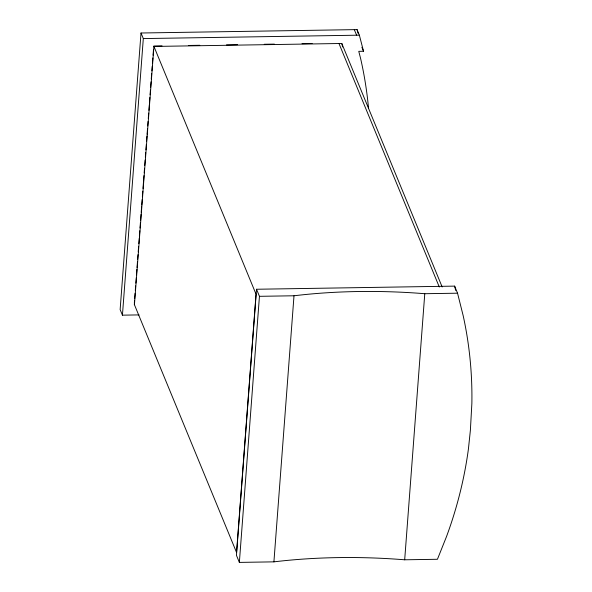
<?xml version="1.0" encoding="UTF-8"?>
<svg xmlns="http://www.w3.org/2000/svg" width="592" height="592" viewBox="0 0 592 592"><rect width="100%" height="100%" fill="white"/><g stroke="black" fill="none" stroke-linecap="round" stroke-linejoin="round"><path stroke-width="0.89" d="M368.55 108.469A476.745 421.719 -22.4 0 0 360.639 58.615L358.767 51.341L363.532 51.26L359.359 35.172L357.065 29.6L141.014 33.004L120.139 309.594L122.433 315.166L139.053 314.9M122.433 315.166L143.316 38.576L141.014 33.004M134.325 303.37L134.532 300.61M134.673 298.775L135.087 293.262M135.294 290.502L135.642 285.906M135.849 283.146L136.271 277.633M136.478 274.88L136.893 269.36M137.033 267.525L137.448 262.012M137.655 259.252L138.003 254.656M138.21 251.896L138.624 246.383M138.839 243.623L139.253 238.11M139.394 236.275L139.808 230.762M140.015 228.001L140.43 222.488M140.57 220.646L141.059 214.215M141.192 212.373L141.614 206.86M141.747 205.024L142.169 199.504M142.376 196.751L142.79 191.238M142.998 188.478L143.412 182.965M143.553 181.122L143.967 175.609M144.182 172.849L144.522 168.254M144.737 165.501L145.151 159.981M145.358 157.228L145.706 152.632M145.913 149.872L146.328 144.359M146.535 141.599L146.957 136.086M147.09 134.251L147.512 128.73M147.719 125.978L148.067 121.382M148.274 118.622L148.688 113.109M148.895 110.349L149.31 104.836M149.45 103.001L149.865 97.48M150.079 94.727L150.42 90.132M150.634 87.372L151.049 81.859M151.256 79.099L151.67 73.586M151.878 70.825L152.225 66.23M152.433 63.477L152.854 57.957M153.062 55.204L153.476 49.684M134.436 304.717L153.927 46.442L341.799 43.475L442.157 286.965M256.528 289.251L236.445 555.326L239.36 562.4L273.911 561.852A301.232 128.346 4.3 0 1 404.684 559.795L437.436 559.277L446.494 536.626A465.837 412.069 -22.4 0 0 468.42 448.973L470.381 430.31L471.861 403.559A469.552 415.355 -22.4 0 0 463.173 315.677L457.542 293.195L454.626 286.121L256.528 289.251L259.444 296.318L239.36 562.4M273.911 561.852L294.002 295.778A301.232 128.346 4.3 0 1 424.775 293.713L457.542 293.195M404.684 559.795L424.775 293.713M143.316 38.576L359.359 35.172M162.045 45.88L153.757 46.013L256.047 294.202L236.556 552.477L134.258 304.288M188.752 45.458L199.8 45.281M226.507 44.866L237.555 44.689M264.261 44.267L274.392 44.111M302.024 43.675L312.147 43.512M259.444 296.318L294.002 295.778M361.89 47.286L363.532 51.26M354.312 29.644L356.606 35.217M338.979 43.519L439.301 287.009M357.065 29.6L357.99 33.174M454.626 286.121L455.707 290.428M341.799 43.475L342.635 47.012"/></g></svg>
